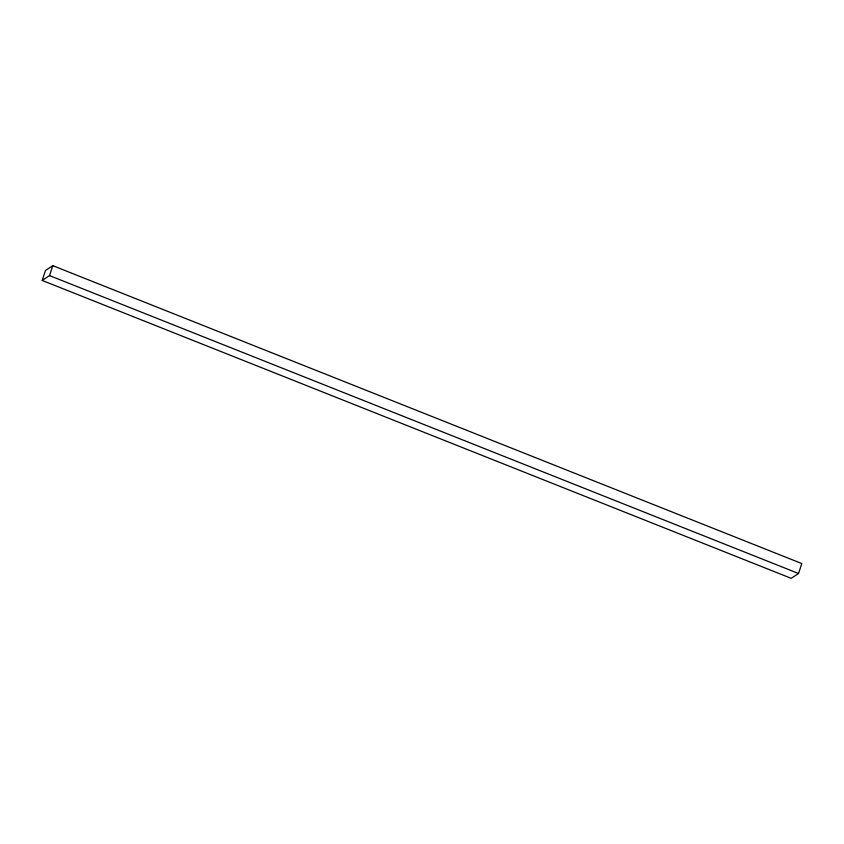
<?xml version="1.0" encoding="UTF-8"?>
<svg xmlns="http://www.w3.org/2000/svg" width="844" height="844" viewBox="0 0 844 844"><rect width="100%" height="100%" fill="white"/><g stroke="black" fill="none" stroke-linecap="round" stroke-linejoin="round"><path stroke-width="1.27" d="M42.2 280.44L45.471 270.502L52.803 265.67L801.8 563.56L798.529 573.498L791.197 578.33L42.2 280.44L49.532 275.598L52.803 265.67M49.532 275.598L798.529 573.498"/></g></svg>
